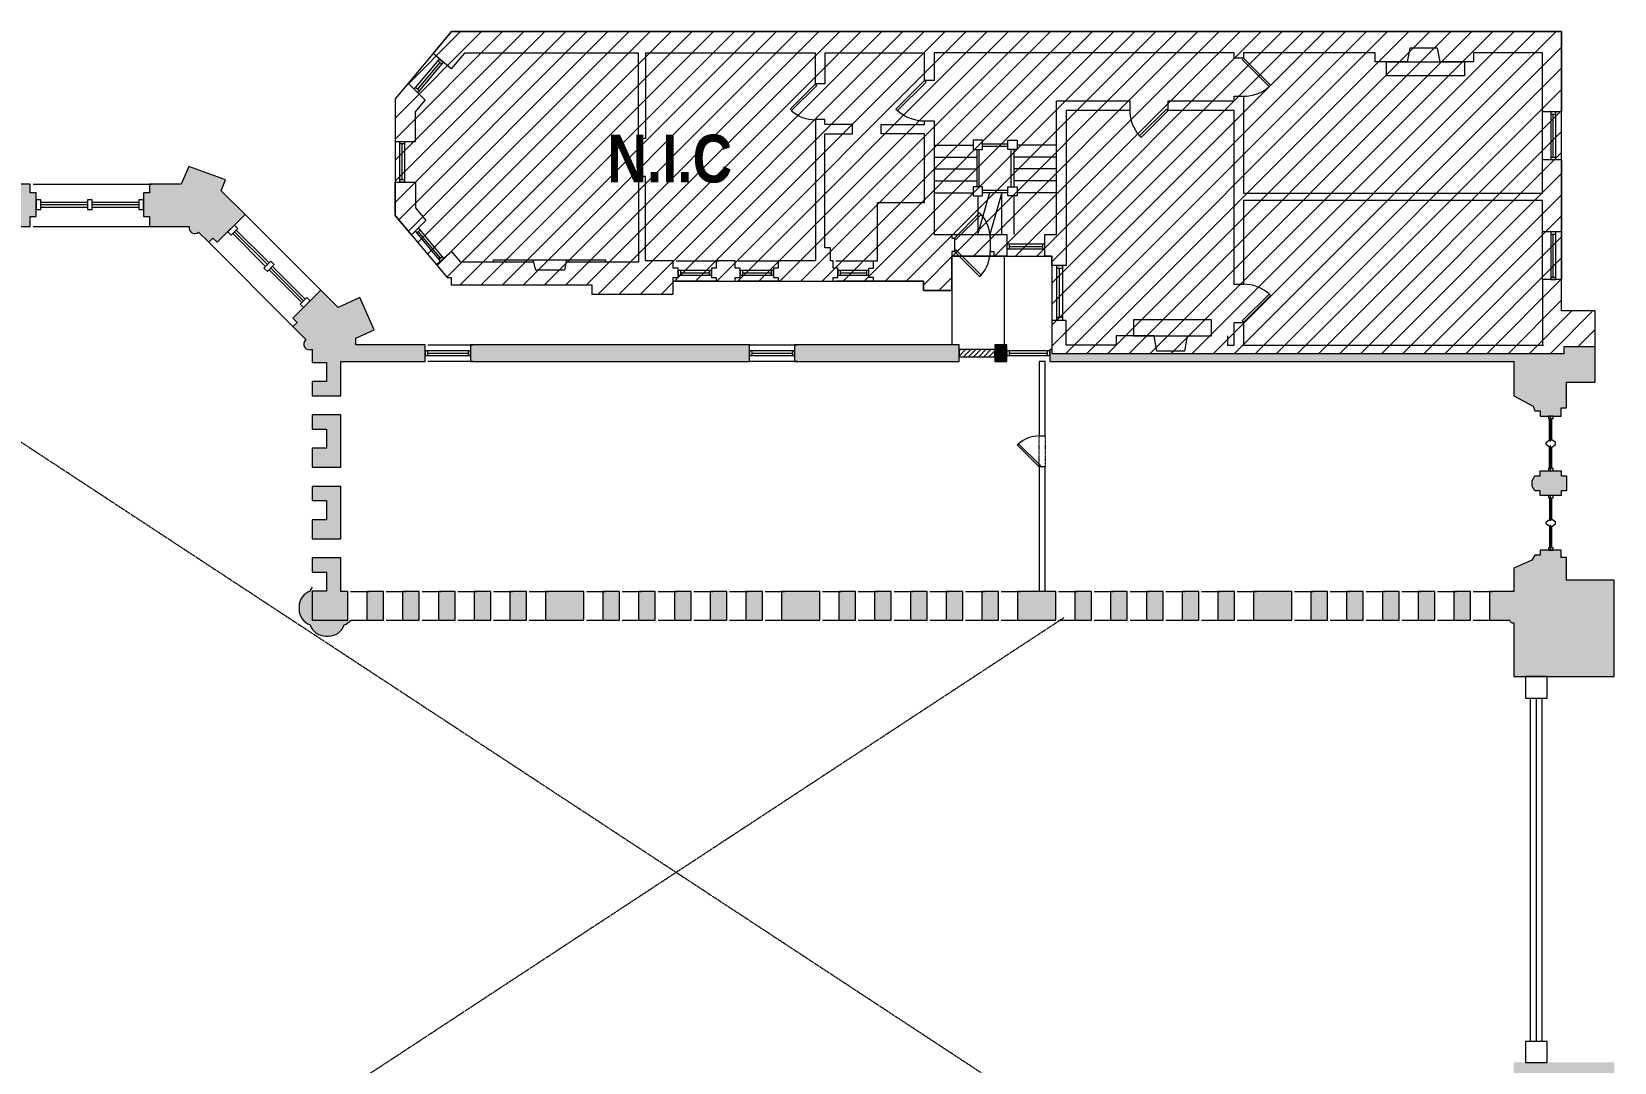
# Model space of a CAD drawing. Header units: inches. Extents: x 891 to 14187, y -1169 to 3232.
# Drawn here: x 1981 to 3309, y -230 to 635 of the extents above; entities that cross this region are included whole.
import ezdxf

# ---------------------------------------------------------------- set-up
doc = ezdxf.new("R2010")
doc.units = ezdxf.units.IN
doc.header["$MEASUREMENT"] = 0
doc.linetypes.add('IMPORT-IMPORT-CENTER2', pattern=[1.125, 0.75, -0.125, 0.125, -0.125])
doc.linetypes.add('IMPORT-IMPORT-HIDDEN2', pattern=[0.1875, 0.125, -0.0625])
for name, color, linetype, lineweight in [('A-DOOR-EXG', 7, 'Continuous', 9), ('A-DOOR-HEAD', 7, 'IMPORT-IMPORT-HIDDEN2', 9), ('A-Grid', 7, 'IMPORT-IMPORT-CENTER2', 9), ('A-Hatch', 7, 'Continuous', 9), ('A-RECTORY - NIC', 7, 'Continuous', 9), ('A-WALL-INT NEW', 7, 'Continuous', 9), ('EX-EXT-CORE', 7, 'Continuous', 9), ('EX-Int Wall', 7, 'Continuous', 9), ('EX-Windows', 7, 'Continuous', 9)]:
    doc.layers.add(name, color=color, linetype=linetype, lineweight=lineweight)
doc.styles.add('Arial Narrow_B_1', font='ARIALNB.TTF', dxfattribs={"height": 40.064026})

msp = doc.modelspace()

# ---------------------------------------------------------------- hatches: boundary and pattern name
at = {"layer": 'A-Hatch'}
h = msp.add_hatch(color=9, dxfattribs=at)
h.paths.add_polyline_path([(2129.2, 458), (2132.8, 461.5), (2136.3, 458), (2159.7, 481.3), (2139.8, 501.2), (2143.2, 510.5), (2112.6, 521.6), (2106.1, 506.9), (2079.5, 506.9), (2079.5, 499.4), (2074.5, 499.4), (2074.5, 479.7), (2079.5, 479.7), (2079.5, 471.2), (2112.9, 471.2), (2112.8, 470), (2112.9, 468.9), (2113.4, 467.8), (2114.2, 466.8), (2115.1, 466.1), (2116.2, 465.6), (2117.4, 465.4), (2118.6, 465.5), (2119.7, 465.8), (2120.7, 466.5)])
h.paths.add_polyline_path([(1927, 458.5), (1930.5, 462.1), (1934, 458.6), (1942.5, 467.1), (1943.3, 466.3), (1944.3, 465.7), (1945.5, 465.3), (1946.6, 465.3), (1947.8, 465.5), (1948.8, 466.1), (1949.7, 466.8), (1950.4, 467.8), (1950.8, 468.9), (1950.9, 470.1), (1950.7, 471.2), (1979.5, 471.2), (1979.5, 479.7), (1984.5, 479.7), (1984.5, 499.4), (1979.5, 499.4), (1979.5, 506.9), (1952.9, 506.9), (1946.4, 521.6), (1915.8, 510.5), (1921.1, 496.1), (1905.2, 480.3)])
h = msp.add_hatch(color=9, dxfattribs=at)
h.paths.add_polyline_path([(2240, 329.2), (2240, 357.9), (2310.8, 357.9), (2310.8, 371.9), (2252.6, 371.9), (2252.6, 377.6), (2268, 384.5), (2256.1, 411.8), (2237.7, 403.3), (2223.3, 417.7), (2199.9, 394.3), (2203.5, 390.8), (2199.9, 387.3), (2210.8, 376.4), (2209.9, 375.6), (2209.3, 374.6), (2209, 373.4), (2208.9, 372.2), (2209.1, 371), (2209.7, 370), (2210.4, 369), (2211.4, 368.3), (2212.5, 367.9), (2213.7, 367.7), (2214.9, 367.9), (2216, 368.3), (2216, 357.2), (2228, 357.2), (2228, 341.2), (2216, 341.2), (2216, 329.2)])
h.paths.add_polyline_path([(2348.8, 357.9), (2582.8, 357.9), (2582.8, 371.9), (2348.8, 371.9)])
h.paths.add_polyline_path([(2758.8, 357.9), (2758.8, 371.9), (2620.8, 371.9), (2620.8, 357.9), (2749.8, 357.9)])
msp.add_hatch(color=9, dxfattribs=at).paths.add_polyline_path([(2798.8, 357.9), (2798.8, 371.9), (2788.8, 371.9), (2788.8, 357.9)])
h = msp.add_hatch(color=9, dxfattribs=at)
h.paths.add_polyline_path([(3246.3, 245.5), (3264, 245.5), (3264, 249.5), (3268.5, 249.5), (3268.5, 262.1), (3264, 262.1), (3264, 266.1), (3246.3, 266.1), (3246.3, 262.1), (3241.8, 262.1), (3239.5, 258.1), (3239.5, 253.4), (3241.8, 249.5), (3246.3, 249.5)])
h.paths.add_polyline_path([(3246.3, 312.1), (3264, 312.1), (3264, 319.1), (3268.5, 319.1), (3268.5, 340.5), (3292.5, 340.5), (3292.5, 370.5), (3266.4, 370.5), (3266.4, 364.8), (2836.6, 364.8), (2836.6, 367.9), (2834.8, 367.9), (2834.8, 357.9), (3224.1, 357.9), (3224.1, 329.2), (3240.4, 320.4), (3241.8, 316.6), (3246.3, 316.6)])
h = msp.add_hatch(color=9, dxfattribs=at)
h.paths.add_polyline_path([(2229.6, 127.5), (2232, 127.8), (2234.4, 128.4), (2236.7, 129.5), (2238.7, 130.9), (2240.4, 132.7), (2241.8, 134.7), (2242.8, 137), (2245, 137.9), (2247, 139.3), (2248.7, 140.9), (2245.9, 140.9), (2245.9, 164.9), (2240, 164.9), (2240, 193.2), (2216, 193.2), (2216, 181.2), (2228, 181.2), (2228, 165.2), (2216, 165.2), (2216, 168.6), (2215.1, 167), (2214.4, 165.4), (2212.1, 164.4), (2210.1, 163), (2208.3, 161.2), (2206.9, 159.2), (2205.8, 157), (2205.2, 154.6), (2205, 152.1), (2205, 150.2), (2205.2, 147.7), (2205.8, 145.3), (2206.9, 143.1), (2208.3, 141.1), (2210.1, 139.4), (2212.1, 138), (2214.4, 137), (2215.4, 134.7), (2216.8, 132.7), (2218.5, 130.9), (2220.5, 129.5), (2222.8, 128.4), (2225.2, 127.8), (2227.6, 127.5)])
h.paths.add_polyline_path([(2321.9, 140.9), (2335.9, 140.9), (2335.9, 164.9), (2321.9, 164.9)])
h.paths.add_polyline_path([(2717.9, 140.9), (2731.9, 140.9), (2731.9, 164.9), (2717.9, 164.9)])
h.paths.add_polyline_path([(2791.9, 140.9), (2791.9, 164.9), (2777.9, 164.9), (2777.9, 140.9)])
h.paths.add_polyline_path([(2701.9, 140.9), (2701.9, 164.9), (2687.9, 164.9), (2687.9, 140.9)])
h.paths.add_polyline_path([(2305.9, 140.9), (2305.9, 164.9), (2291.9, 164.9), (2291.9, 140.9)])
h.paths.add_polyline_path([(2807.9, 140.9), (2839.9, 140.9), (2839.9, 164.9), (2807.9, 164.9)])
h.paths.add_polyline_path([(2747.9, 140.9), (2761.9, 140.9), (2761.9, 164.9), (2747.9, 164.9)])
h.paths.add_polyline_path([(2459.9, 140.9), (2473.9, 140.9), (2473.9, 164.9), (2459.9, 164.9)])
h.paths.add_polyline_path([(2671.9, 140.9), (2671.9, 164.9), (2657.9, 164.9), (2657.9, 140.9)])
h.paths.add_polyline_path([(2503.9, 140.9), (2503.9, 164.9), (2489.9, 164.9), (2489.9, 140.9)])
h.paths.add_polyline_path([(2425.8, 140.9), (2443.9, 140.9), (2443.9, 164.9), (2411.9, 164.9), (2411.9, 140.9)])
h.paths.add_polyline_path([(2641.9, 140.9), (2641.9, 164.9), (2609.9, 164.9), (2609.9, 140.9)])
h.paths.add_polyline_path([(2533.9, 140.9), (2533.9, 164.9), (2519.9, 164.9), (2519.9, 140.9)])
h.paths.add_polyline_path([(2563.9, 140.9), (2563.9, 164.9), (2549.9, 164.9), (2549.9, 140.9)])
h.paths.add_polyline_path([(2395.9, 140.9), (2395.9, 164.9), (2381.9, 164.9), (2381.9, 140.9)])
h.paths.add_polyline_path([(2593.9, 140.9), (2593.9, 164.9), (2579.9, 164.9), (2579.9, 140.9)])
h.paths.add_polyline_path([(2261.9, 140.9), (2275.9, 140.9), (2275.9, 164.9), (2261.9, 164.9)])
h.paths.add_polyline_path([(2365.9, 140.9), (2365.9, 164.9), (2351.9, 164.9), (2351.9, 140.9)])
h.paths.add_polyline_path([(2216, 209.2), (2240, 209.2), (2240, 253.2), (2216, 253.2), (2216, 241.2), (2228, 241.2), (2228, 225.2), (2216, 225.2)])
h.paths.add_polyline_path([(2216, 269.2), (2240, 269.2), (2240, 313.2), (2216, 313.2), (2216, 301.2), (2228, 301.2), (2228, 285.2), (2216, 285.2)])
h = msp.add_hatch(color=9, dxfattribs=at)
h.paths.add_polyline_path([(3308.5, 93.5), (3308.5, 174.5), (3268.5, 174.5), (3268.5, 193.5), (3264, 193.5), (3264, 199.5), (3246.3, 199.5), (3246.3, 195.5), (3241.8, 195.5), (3239.4, 191.2), (3224.1, 184.4), (3224.1, 164.9), (3203.9, 164.9), (3203.9, 140.9), (3220.7, 140.9), (3220.9, 140.2), (3221.4, 139.6), (3221.9, 139.1), (3222.6, 138.7), (3223.3, 138.6), (3224.1, 138.6), (3224.1, 93.5)])
h.paths.add_polyline_path([(2975.9, 140.9), (2989.9, 140.9), (2989.9, 164.9), (2975.9, 164.9)])
h.paths.add_polyline_path([(3187.9, 140.9), (3187.9, 164.9), (3173.9, 164.9), (3173.9, 140.9)])
h.paths.add_polyline_path([(3005.9, 140.9), (3037.9, 140.9), (3037.9, 164.9), (3005.9, 164.9)])
h.paths.add_polyline_path([(3157.9, 140.9), (3157.9, 164.9), (3143.9, 164.9), (3143.9, 140.9)])
h.paths.add_polyline_path([(2869.9, 140.9), (2869.9, 164.9), (2855.9, 164.9), (2855.9, 140.9)])
h.paths.add_polyline_path([(2959.9, 140.9), (2959.9, 164.9), (2945.9, 164.9), (2945.9, 140.9)])
h.paths.add_polyline_path([(3127.9, 140.9), (3127.9, 164.9), (3113.9, 164.9), (3113.9, 140.9)])
h.paths.add_polyline_path([(2915.9, 140.9), (2929.9, 140.9), (2929.9, 164.9), (2915.9, 164.9)])
h.paths.add_polyline_path([(2885.9, 140.9), (2899.9, 140.9), (2899.9, 164.9), (2885.9, 164.9)])
h.paths.add_polyline_path([(3083.9, 140.9), (3097.9, 140.9), (3097.9, 164.9), (3083.9, 164.9)])
h.paths.add_polyline_path([(3067.9, 140.9), (3067.9, 164.9), (3053.9, 164.9), (3053.9, 140.9)])
h = msp.add_hatch(color=9, dxfattribs=at)
h.paths.add_polyline_path([(2216, -484.9), (2240, -484.9), (2240, -471.9), (2216, -471.9)])
h.paths.add_polyline_path([(2216, -455.9), (2240, -455.9), (2240, -441.9), (2216, -441.9)])
h.paths.add_polyline_path([(2216, -425.9), (2240, -425.9), (2240, -411.9), (2216, -411.9)])
h.paths.add_polyline_path([(2216, -395.9), (2240, -395.9), (2240, -381.9), (2216, -381.9)])
h.paths.add_polyline_path([(2216, -365.9), (2240, -365.9), (2240, -351.9), (2216, -351.9)])
h.paths.add_polyline_path([(3246.3, -339.6), (3266, -339.6), (3266, -332.6), (3270.5, -332.6), (3270.5, -311.2), (3308.5, -311.2), (3308.5, -230.2), (3224.1, -230.2), (3224.1, -281.6), (3203.9, -281.6), (3203.9, -305.6), (3224.1, -305.6), (3224.1, -322.5), (3240.4, -331.3), (3241.8, -335), (3246.3, -335)])
h.paths.add_polyline_path([(2240, -335.9), (2240, -321.9), (2216, -321.9), (2216, -335.9)])
h.paths.add_polyline_path([(2216, -310.3), (2216, -305.9), (2240, -305.9), (2240, -305.6), (2245.9, -305.6), (2245.9, -281.6), (2247.8, -281.6), (2246.2, -280.4), (2244.6, -279.4), (2242.8, -278.6), (2241.8, -276.4), (2240.4, -274.3), (2238.7, -272.6), (2236.7, -271.1), (2234.4, -270.1), (2232, -269.4), (2229.6, -269.2), (2227.6, -269.2), (2225.2, -269.4), (2222.8, -270.1), (2220.5, -271.1), (2218.5, -272.6), (2216.8, -274.3), (2215.4, -276.4), (2214.4, -278.6), (2212.1, -279.6), (2210.1, -281), (2208.3, -282.8), (2206.9, -284.8), (2205.8, -287), (2205.2, -289.4), (2205, -291.9), (2205, -293.8), (2205.2, -296.3), (2205.8, -298.7), (2206.9, -300.9), (2208.3, -302.9), (2210.1, -304.6), (2212.1, -306), (2214.4, -307), (2215.1, -308.7)])
h.paths.add_polyline_path([(2975.9, -305.6), (2989.9, -305.6), (2989.9, -281.6), (2975.9, -281.6)])
h.paths.add_polyline_path([(2959.9, -305.6), (2959.9, -281.6), (2945.9, -281.6), (2945.9, -305.6)])
h.paths.add_polyline_path([(2761.9, -305.6), (2761.9, -281.6), (2747.9, -281.6), (2747.9, -305.6), (2749.8, -305.6)])
h.paths.add_polyline_path([(2929.9, -305.6), (2929.9, -281.6), (2915.9, -281.6), (2915.9, -305.6)])
h.paths.add_polyline_path([(3037.9, -305.6), (3037.9, -281.6), (3005.9, -281.6), (3005.9, -305.6)])
h.paths.add_polyline_path([(3113.9, -305.6), (3127.9, -305.6), (3127.9, -281.6), (3113.9, -281.6)])
h.paths.add_polyline_path([(2899.9, -305.6), (2899.9, -281.6), (2885.9, -281.6), (2885.9, -305.6)])
h.paths.add_polyline_path([(3143.9, -305.6), (3157.9, -305.6), (3157.9, -281.6), (3143.9, -281.6)])
h.paths.add_polyline_path([(3067.9, -305.6), (3067.9, -281.6), (3053.9, -281.6), (3053.9, -305.6)])
h.paths.add_polyline_path([(3173.9, -305.6), (3187.9, -305.6), (3187.9, -281.6), (3173.9, -281.6)])
h.paths.add_polyline_path([(2869.9, -305.6), (2869.9, -281.6), (2855.9, -281.6), (2855.9, -305.6)])
h.paths.add_polyline_path([(3083.9, -305.6), (3097.9, -305.6), (3097.9, -281.6), (3083.9, -281.6)])
h.paths.add_polyline_path([(2839.9, -305.6), (2839.9, -281.6), (2807.9, -281.6), (2807.9, -305.6)])
h.paths.add_polyline_path([(2791.9, -305.6), (2791.9, -281.6), (2777.9, -281.6), (2777.9, -305.6)])
h.paths.add_polyline_path([(2261.9, -305.6), (2275.9, -305.6), (2275.9, -281.6), (2261.9, -281.6)])
h.paths.add_polyline_path([(2731.9, -305.6), (2731.9, -281.6), (2717.9, -281.6), (2717.9, -305.6)])
h.paths.add_polyline_path([(2411.9, -305.6), (2443.9, -305.6), (2443.9, -281.6), (2411.9, -281.6)])
h.paths.add_polyline_path([(2701.9, -305.6), (2701.9, -281.6), (2687.9, -281.6), (2687.9, -305.6)])
h.paths.add_polyline_path([(2381.9, -305.6), (2395.9, -305.6), (2395.9, -281.6), (2381.9, -281.6)])
h.paths.add_polyline_path([(2671.9, -305.6), (2671.9, -281.6), (2657.9, -281.6), (2657.9, -305.6)])
h.paths.add_polyline_path([(2351.9, -305.6), (2365.9, -305.6), (2365.9, -281.6), (2351.9, -281.6)])
h.paths.add_polyline_path([(2593.9, -305.6), (2593.9, -281.6), (2579.9, -281.6), (2579.9, -305.6)])
h.paths.add_polyline_path([(2321.9, -305.6), (2335.9, -305.6), (2335.9, -281.6), (2321.9, -281.6)])
h.paths.add_polyline_path([(2563.9, -305.6), (2563.9, -281.6), (2549.9, -281.6), (2549.9, -305.6)])
h.paths.add_polyline_path([(2291.9, -305.6), (2305.9, -305.6), (2305.9, -281.6), (2291.9, -281.6)])
h.paths.add_polyline_path([(2609.9, -305.6), (2641.9, -305.6), (2641.9, -281.6), (2609.9, -281.6)])
h.paths.add_polyline_path([(2533.9, -305.6), (2533.9, -281.6), (2519.9, -281.6), (2519.9, -305.6)])
h.paths.add_polyline_path([(2459.9, -305.6), (2473.9, -305.6), (2473.9, -281.6), (2459.9, -281.6)])
h.paths.add_polyline_path([(2503.9, -305.6), (2503.9, -281.6), (2489.9, -281.6), (2489.9, -305.6)])

# ---------------------------------------------------------------- linework, layer by layer
at = {"layer": 'A-DOOR-EXG', "color": 8, "flags": 128}
msp.add_lwpolyline([(2826, 269.5), (2807.6, 287.9), (2808.6, 288.9), (2827, 270.6)], close=True, dxfattribs=at)
at = {"layer": 'A-DOOR-EXG', "color": 8}
msp.add_arc((2826.1, 269.2), 26.3, 90.1238, 131.4653, dxfattribs=at)
at = {"layer": 'A-DOOR-HEAD', "color": 8}
for p, q in [((2826, 295.5), (2831, 295.5)), ((2826, 269.5), (2826, 295.5)), ((2831, 295.5), (2831, 269.5)), ((2831, 269.5), (2826, 269.5))]:
    msp.add_line(p, q, dxfattribs=at)
at = {"layer": 'A-Grid', "color": 8}
for p, q in [((2846.7, -284.5), (1847, 372.2)), ((2846.7, 142.9), (1847, -513.8))]:
    msp.add_line(p, q, dxfattribs=at)
at = {"layer": 'A-Hatch', "color": 9}
for p, q in [((2758.8, 366.7), (2760, 367.9)), ((2758.8, 362.5), (2764.2, 367.9)), ((2762.5, 361.9), (2768.5, 367.9)), ((2766.7, 361.9), (2772.7, 367.9)), ((2771, 361.9), (2777, 367.9)), ((2775.2, 361.9), (2781.2, 367.9)), ((2779.5, 361.9), (2785.5, 367.9)), ((2783.7, 361.9), (2788.8, 367)), ((2787.9, 361.9), (2788.8, 362.8))]:
    msp.add_line(p, q, dxfattribs=at)
at = {"layer": 'A-RECTORY - NIC', "color": 8}
for p, q in [((2332.9, 634.8), (2285.6, 578.4)), ((2285.6, 562.2), (2358.2, 634.8)), ((2285.6, 544.5), (2375.8, 634.8)), ((2285.6, 526.8), (2393.5, 634.8)), ((2285.6, 509.2), (2411.2, 634.8)), ((2285.6, 491.5), (2428.9, 634.8)), ((2288.7, 476.9), (2446.5, 634.8)), ((2293.2, 587.4), (2340.5, 634.8)), ((2296.7, 467.3), (2464.2, 634.8)), ((2304.8, 457.7), (2481.9, 634.8)), ((2312.9, 448), (2499.6, 634.8)), ((2317.4, 616.3), (2332.9, 634.8)), ((2320.9, 438.4), (2517.3, 634.8)), ((2329, 428.8), (2534.9, 634.8)), ((2332.9, 634.8), (3196.3, 634.8)), ((3264.3, 634.8), (2332.9, 634.8)), ((2340.3, 422.4), (2552.6, 634.8)), ((2357.9, 422.4), (2570.3, 634.8)), ((2375.6, 422.4), (2588, 634.8)), ((2393.3, 422.4), (2605.6, 634.8)), ((2411, 422.4), (2623.3, 634.8)), ((2428.7, 422.4), (2641, 634.8)), ((2446.3, 422.4), (2658.7, 634.8)), ((2456, 414.4), (2676.4, 634.8)), ((2473.7, 414.4), (2694, 634.8)), ((2491.4, 414.4), (2711.7, 634.8)), ((2520, 425.4), (2729.4, 634.8)), ((2537.7, 425.4), (2747.1, 634.8)), ((2555.4, 425.4), (2764.7, 634.8)), ((2573.1, 425.4), (2782.4, 634.8)), ((2590.8, 425.4), (2800.1, 634.8)), ((2608.4, 425.4), (2817.8, 634.8)), ((2626.1, 425.4), (2835.5, 634.8)), ((2643.8, 425.4), (2853.1, 634.8)), ((2661.5, 425.4), (2870.8, 634.8)), ((2679.1, 425.4), (2888.5, 634.8)), ((2696.8, 425.4), (2906.2, 634.8)), ((2714.5, 425.4), (2923.8, 634.8)), ((2753.2, 446.4), (2941.5, 634.8)), ((2770.9, 446.4), (2959.2, 634.8)), ((2788.5, 446.4), (2976.9, 634.8)), ((2806.2, 446.4), (2994.6, 634.8)), ((2823.9, 446.4), (3012.2, 634.8)), ((2836.6, 441.5), (3029.9, 634.8)), ((2836.6, 423.8), (3047.6, 634.8)), ((2836.6, 406.1), (3065.3, 634.8)), ((2836.6, 388.4), (3082.9, 634.8)), ((2836.6, 370.7), (3100.6, 634.8)), ((2848.4, 364.8), (3118.3, 634.8)), ((2866, 364.8), (3136, 634.8)), ((2883.7, 364.8), (3153.7, 634.8)), ((2901.4, 364.8), (3171.3, 634.8)), ((2919.1, 364.8), (3189, 634.8)), ((2936.8, 364.8), (3206.7, 634.8)), ((2954.4, 364.8), (3224.4, 634.8)), ((2972.1, 364.8), (3242, 634.8)), ((2989.8, 364.8), (3259.7, 634.8)), ((3196.3, 634.8), (3264.3, 634.8)), ((3264.3, 400.5), (3264.3, 634.8)), ((3264.3, 634.8), (3264.3, 567.4)), ((2301.7, 586.4), (2322.9, 611.7)), ((2332.7, 603.5), (2317.4, 616.3)), ((2322.9, 611.7), (2326, 609.1)), ((2343.9, 616.8), (2332.7, 603.5)), ((2489.8, 616.8), (2343.9, 616.8)), ((2489.8, 545.2), (2489.8, 616.8)), ((2638.2, 616.8), (2495.8, 616.8)), ((2495.8, 616.8), (2495.8, 545.2)), ((2638.2, 590.9), (2638.2, 616.8)), ((2729.8, 616.8), (2646.2, 616.8)), ((2646.2, 616.8), (2646.2, 590.9)), ((2729.8, 593.9), (2729.8, 616.8)), ((2989.5, 616.9), (2737.8, 616.9)), ((2737.8, 616.9), (2737.8, 593.9)), ((2989.5, 612.5), (2989.5, 616.9)), ((2997.5, 612.5), (2989.5, 612.5)), ((3107.8, 616.9), (2997.5, 616.9)), ((2997.5, 616.9), (2997.5, 612.5)), ((3007.5, 364.8), (3264.3, 621.7)), ((3107.8, 609.3), (3107.8, 616.9)), ((3137, 620.9), (3134.7, 609.3)), ((3160.2, 620.9), (3137, 620.9)), ((3162.4, 609.3), (3160.2, 620.9)), ((3248.3, 616.9), (3190.3, 616.9)), ((3190.3, 616.9), (3190.3, 609.3)), ((3248.3, 567.4), (3248.3, 616.9)), ((2323.2, 608.9), (2304.4, 586.5)), ((2326, 609.1), (2304.6, 583.6)), ((2324.7, 607.6), (2321.7, 610.2)), ((3025.1, 364.8), (3264.3, 604)), ((3134.7, 609.3), (3107.8, 609.3)), ((3117.4, 609.3), (3182.8, 609.3)), ((3117.4, 597.6), (3117.4, 609.3)), ((3182.8, 597.6), (3117.4, 597.6)), ((3190.3, 609.3), (3162.4, 609.3)), ((3182.8, 609.3), (3182.8, 597.6)), ((2295.6, 590.3), (2285.6, 578.4)), ((2310.8, 577.3), (2296.6, 591.5)), ((2304.6, 583.6), (2301.7, 586.4)), ((2305.9, 585.1), (2303, 587.9)), ((2646.2, 590.9), (2638.2, 590.9)), ((2737.8, 593.9), (2729.8, 593.9)), ((3042.8, 364.8), (3264.3, 586.3)), ((2285.6, 578.4), (2285.6, 480.5)), ((2285.6, 578.4), (2285.6, 542.5)), ((2302.6, 567.6), (2310.8, 577.3)), ((2840.5, 464.4), (2840.5, 576.6)), ((2840.5, 576.6), (2902.1, 576.6)), ((2902.1, 576.6), (2902.1, 568.6)), ((2934.1, 568.6), (2934.1, 576.6)), ((2934.1, 576.6), (2989.5, 576.6)), ((2989.5, 576.6), (2989.5, 580.5)), ((2989.5, 580.5), (2997.5, 580.5)), ((2997.5, 580.5), (2997.5, 499.1)), ((2302.6, 542.5), (2302.6, 567.6)), ((2646.2, 560.9), (2638.2, 560.9)), ((2638.2, 560.9), (2638.2, 442.4)), ((2646.2, 556.9), (2646.2, 560.9)), ((2729.8, 556.9), (2729.8, 559.9)), ((2729.8, 559.9), (2737.8, 559.9)), ((2737.8, 559.9), (2737.8, 464.4)), ((2902.1, 568.6), (2848.5, 568.6)), ((2848.5, 568.6), (2848.5, 438.4)), ((2989.5, 568.6), (2934.1, 568.6)), ((2989.5, 422.7), (2989.5, 568.6)), ((3060.5, 364.8), (3264.3, 568.6)), ((3248.3, 527.4), (3248.3, 567.4)), ((3264.3, 567.4), (3248.3, 567.4)), ((3259.3, 567.4), (3255.3, 567.4)), ((3255.3, 567.4), (3255.3, 527.4)), ((3255.3, 565.4), (3259.3, 565.4)), ((3257.3, 529.4), (3257.3, 565.4)), ((3259.3, 527.4), (3259.3, 567.4)), ((3264.3, 527.4), (3264.3, 567.4)), ((2495.8, 545.2), (2489.8, 545.2)), ((2669.4, 556.9), (2646.2, 556.9)), ((2646.2, 453.4), (2646.2, 548.9)), ((2646.2, 548.9), (2669.4, 548.9)), ((2669.4, 548.9), (2669.4, 556.9)), ((2693.4, 548.9), (2693.4, 556.9)), ((2693.4, 556.9), (2729.8, 556.9)), ((2729.8, 548.9), (2693.4, 548.9)), ((2729.8, 491.4), (2729.8, 548.9)), ((3078.2, 364.8), (3264.3, 551)), ((2285.6, 542.5), (2302.6, 542.5)), ((2289.6, 542.5), (2293.6, 542.5)), ((2289.6, 508.5), (2289.6, 542.5)), ((2293.6, 540.5), (2289.6, 540.5)), ((2291.6, 510.5), (2291.6, 540.5)), ((2293.6, 542.5), (2293.6, 508.5)), ((2737.8, 539.5), (2770.7, 539.5)), ((2778.5, 543.6), (2770.7, 543.6)), ((2770.7, 543.6), (2770.7, 535.9)), ((2770.7, 535.9), (2778.5, 535.9)), ((2773.6, 535.9), (2773.6, 504.6)), ((2775.6, 504.6), (2775.6, 535.9)), ((2778.5, 535.9), (2778.5, 543.6)), ((2778.5, 540.7), (2799.7, 540.7)), ((2778.5, 538.7), (2799.7, 538.7)), ((2799.7, 543.6), (2807.5, 543.6)), ((2799.7, 535.9), (2799.7, 543.6)), ((2807.5, 535.9), (2799.7, 535.9)), ((2802.6, 504.6), (2802.6, 535.9)), ((2804.6, 535.9), (2804.6, 504.6)), ((2807.5, 543.6), (2807.5, 535.9)), ((2840.5, 539.5), (2807.5, 539.5)), ((3095.9, 364.8), (3264.3, 533.3)), ((2737.8, 529.5), (2773.6, 529.5)), ((2737.8, 519.5), (2773.6, 519.5)), ((2840.5, 529.5), (2804.6, 529.5)), ((2840.5, 519.5), (2804.6, 519.5)), ((3248.3, 499.1), (3248.3, 527.4)), ((3248.3, 527.4), (3264.3, 527.4)), ((3255.3, 529.4), (3259.3, 529.4)), ((3255.3, 527.4), (3259.3, 527.4)), ((3264.3, 527.4), (3264.3, 466.7)), ((2285.6, 480.5), (2285.6, 508.5)), ((2285.6, 508.5), (2302.6, 508.5)), ((2293.6, 510.5), (2289.6, 510.5)), ((2293.6, 508.5), (2289.6, 508.5)), ((2302.6, 508.5), (2302.6, 486.8)), ((2495.8, 513.2), (2489.8, 513.2)), ((2489.8, 513.2), (2489.8, 441.4)), ((2495.8, 442.4), (2495.8, 513.2)), ((2737.8, 509.5), (2773.6, 509.5)), ((2778.5, 504.6), (2770.7, 504.6)), ((2770.7, 504.6), (2770.7, 496.9)), ((2778.5, 496.9), (2778.5, 504.6)), ((2799.7, 504.6), (2807.5, 504.6)), ((2799.7, 496.9), (2799.7, 504.6)), ((2840.5, 509.5), (2804.6, 509.5)), ((2807.5, 504.6), (2807.5, 496.9)), ((3113.5, 364.8), (3264.3, 515.6)), ((2690.3, 442.4), (2690.3, 491.4)), ((2690.3, 491.4), (2729.8, 491.4)), ((2737.8, 499.5), (2770.7, 499.5)), ((2770.7, 496.9), (2778.5, 496.9)), ((2774.6, 464.4), (2784.6, 499.8)), ((2774.6, 496.9), (2774.6, 464.4)), ((2778.5, 501.8), (2799.7, 501.8)), ((2778.5, 499.8), (2799.7, 499.8)), ((2794.6, 499.8), (2784.6, 464.4)), ((2794.6, 464.4), (2794.6, 499.8)), ((2807.5, 496.9), (2799.7, 496.9)), ((2804.6, 496.9), (2804.6, 464.4)), ((2840.5, 499.5), (2807.5, 499.5)), ((2997.5, 499.1), (3248.3, 499.1)), ((3248.3, 493.1), (2997.5, 493.1)), ((2997.5, 493.1), (2997.5, 422.7)), ((3131.2, 364.8), (3264.3, 497.9)), ((3248.3, 466.7), (3248.3, 493.1)), ((2285.6, 480.5), (2329.4, 428.4)), ((2299.3, 464.2), (2285.6, 480.5)), ((2302.6, 486.8), (2311.4, 476.3)), ((3148.9, 364.8), (3264.3, 480.3)), ((2311.4, 476.3), (2299.3, 464.2)), ((2305.2, 470.1), (2302.3, 467.2)), ((2302.3, 467.2), (2323.6, 441.9)), ((2306.5, 468.5), (2303.6, 465.7)), ((2323.8, 444.8), (2305, 467.1)), ((2326.6, 444.5), (2305.2, 470.1)), ((3248.3, 426.7), (3248.3, 467.7)), ((3264.3, 466.7), (3248.3, 466.7)), ((3259.3, 466.7), (3255.3, 466.7)), ((3255.3, 466.7), (3255.3, 426.7)), ((3259.3, 426.7), (3259.3, 466.7)), ((3264.3, 466.7), (3264.3, 426.7)), ((2650.9, 453.4), (2646.2, 453.4)), ((2650.9, 442.4), (2650.9, 453.4)), ((2737.8, 464.4), (2752.8, 464.4)), ((2752.8, 464.4), (2752.8, 461.4)), ((2752.8, 464.4), (2784.8, 464.4)), ((2752.8, 461.4), (2754.8, 461.4)), ((2754.8, 461.4), (2754.8, 450.4)), ((2784.8, 464.4), (2798.8, 464.4)), ((2784.8, 464.4), (2784.8, 450.4)), ((2798.8, 464.4), (2798.8, 446.4)), ((2830.8, 456.4), (2798.8, 456.4)), ((2798.8, 456.4), (2798.8, 452.4)), ((2798.8, 452.4), (2830.8, 452.4)), ((2800.8, 456.4), (2800.8, 452.4)), ((2800.8, 454.4), (2828.8, 454.4)), ((2828.8, 456.4), (2828.8, 452.4)), ((2830.8, 446.4), (2830.8, 464.4)), ((2830.8, 464.4), (2840.5, 464.4)), ((2830.8, 452.4), (2830.8, 456.4)), ((3166.6, 364.8), (3264.3, 462.6)), ((3255.3, 464.7), (3259.3, 464.7)), ((3257.3, 428.7), (3257.3, 464.7)), ((2333.3, 450.2), (2320.3, 439.2)), ((2320.3, 439.2), (2329.4, 428.4)), ((2325.3, 446.1), (2322.3, 443.5)), ((2323.6, 441.9), (2326.6, 444.5)), ((2340.7, 441.4), (2333.3, 450.2)), ((2401.9, 441.4), (2340.7, 441.4)), ((2368.2, 441.4), (2368.2, 443.4)), ((2368.2, 443.4), (2462.2, 443.4)), ((2403.7, 434.5), (2401.3, 443.4)), ((2429.3, 443.4), (2427.7, 434.5)), ((2489.8, 441.4), (2428.9, 441.4)), ((2462.2, 443.4), (2462.2, 441.4)), ((2519, 442.4), (2495.8, 442.4)), ((2519, 436.4), (2519, 442.4)), ((2521.3, 442.4), (2557.3, 442.4)), ((2571, 442.4), (2555, 442.4)), ((2555, 442.4), (2555, 436.4)), ((2571, 436.4), (2571, 442.4)), ((2573.3, 442.4), (2609.3, 442.4)), ((2638.2, 442.4), (2607, 442.4)), ((2607, 442.4), (2607, 436.4)), ((2653, 442.4), (2650.9, 442.4)), ((2653, 436.4), (2653, 442.4)), ((2655.3, 442.4), (2689.3, 442.4)), ((2687, 436.4), (2687, 442.4)), ((2687, 442.4), (2690.3, 442.4)), ((2728.8, 422.1), (2752.8, 446.1)), ((2754.8, 450.4), (2752.8, 450.4)), ((2752.8, 450.4), (2752.8, 417.4)), ((2787.8, 446.4), (2752.8, 446.4)), ((2752.8, 417.4), (2752.8, 446.4)), ((2752.8, 446.4), (2836.6, 446.4)), ((2784.8, 450.4), (2787.8, 450.4)), ((2787.8, 450.4), (2787.8, 446.4)), ((2798.8, 446.4), (2787.8, 446.4)), ((2836.6, 446.4), (2830.8, 446.4)), ((2836.6, 446.4), (2836.6, 364.8)), ((2836.6, 438.4), (2836.6, 446.4)), ((2848.5, 438.4), (2836.6, 438.4)), ((2840.7, 438.4), (2845.5, 438.4)), ((2840.7, 392.4), (2840.7, 438.4)), ((2845.5, 438.4), (2845.5, 392.4)), ((3184.2, 364.8), (3264.3, 444.9)), ((2329.4, 428.4), (2332.6, 428.4)), ((2329.4, 428.4), (2332.6, 428.4)), ((2332.6, 428.4), (2332.6, 422.4)), ((2332.6, 428.4), (2332.6, 422.4)), ((2427.7, 434.5), (2403.7, 434.5)), ((2523, 436.4), (2519, 436.4)), ((2519, 414.4), (2519, 428.4)), ((2519, 428.4), (2523, 428.4)), ((2519, 414.4), (2519, 425.4)), ((2519, 425.4), (2728.8, 425.4)), ((2557.3, 425.4), (2521.3, 425.4)), ((2523, 428.4), (2523, 436.4)), ((2551, 434.4), (2523, 434.4)), ((2523, 434.4), (2523, 430.4)), ((2523, 430.4), (2551, 430.4)), ((2525, 434.4), (2525, 430.4)), ((2525, 432.4), (2549, 432.4)), ((2549, 434.4), (2549, 430.4)), ((2555, 436.4), (2551, 436.4)), ((2551, 436.4), (2551, 428.4)), ((2551, 430.4), (2551, 434.4)), ((2551, 428.4), (2555, 428.4)), ((2555, 428.4), (2555, 425.4)), ((2555, 425.4), (2571, 425.4)), ((2575, 436.4), (2571, 436.4)), ((2571, 425.4), (2571, 428.4)), ((2571, 428.4), (2575, 428.4)), ((2609.3, 425.4), (2573.3, 425.4)), ((2575, 428.4), (2575, 436.4)), ((2603, 434.4), (2575, 434.4)), ((2575, 434.4), (2575, 430.4)), ((2575, 430.4), (2603, 430.4)), ((2577, 434.4), (2577, 430.4)), ((2577, 432.4), (2601, 432.4)), ((2601, 434.4), (2601, 430.4)), ((2607, 436.4), (2603, 436.4)), ((2603, 436.4), (2603, 428.4)), ((2603, 430.4), (2603, 434.4)), ((2603, 428.4), (2607, 428.4)), ((2607, 428.4), (2607, 425.4)), ((2607, 425.4), (2653, 425.4)), ((2657, 436.4), (2653, 436.4)), ((2653, 425.4), (2653, 428.4)), ((2653, 428.4), (2657, 428.4)), ((2689.3, 425.4), (2655.3, 425.4)), ((2657, 428.4), (2657, 436.4)), ((2683, 434.4), (2657, 434.4)), ((2657, 434.4), (2657, 430.4)), ((2657, 430.4), (2683, 430.4)), ((2659, 434.4), (2659, 430.4)), ((2659, 432.4), (2681, 432.4)), ((2681, 434.4), (2681, 430.4)), ((2683, 428.4), (2683, 436.4)), ((2683, 436.4), (2687, 436.4)), ((2683, 430.4), (2683, 434.4)), ((2687, 428.4), (2683, 428.4)), ((2687, 425.4), (2687, 428.4)), ((2728.8, 425.4), (2687, 425.4)), ((2728.8, 417.4), (2728.8, 425.4)), ((2728.8, 425.4), (2728.8, 417.4)), ((2741.9, 417.4), (2752.8, 428.4)), ((2845.5, 436.1), (2840.7, 436.1)), ((2843.1, 394.8), (2843.1, 436.1)), ((3201.9, 364.8), (3264.3, 427.2)), ((3255.3, 426.7), (3259.3, 426.7)), ((2332.6, 422.4), (2450.6, 422.4)), ((2332.6, 422.4), (2450.6, 422.4)), ((2450.6, 422.4), (2450.6, 414.4)), ((2450.6, 422.4), (2450.6, 414.4)), ((2450.6, 414.4), (2519, 414.4)), ((2450.6, 414.4), (2519, 414.4)), ((2509, 414.4), (2519, 424.4)), ((2752.8, 417.4), (2728.8, 417.4)), ((2728.8, 417.4), (2752.8, 417.4)), ((2997.5, 422.7), (2989.5, 422.7)), ((3219.6, 364.8), (3264.3, 409.5)), ((3237.3, 364.8), (3272.9, 400.5)), ((3255, 364.8), (3290.6, 400.5)), ((3292.5, 400.5), (3264.3, 400.5)), ((3292.5, 370.5), (3292.5, 400.5)), ((2848.5, 392.4), (2836.6, 392.4)), ((2836.6, 392.4), (2836.6, 367.9)), ((2845.5, 394.8), (2840.7, 394.8)), ((2845.5, 392.4), (2840.7, 392.4)), ((2848.5, 371.7), (2848.5, 392.4)), ((2970.6, 393), (2905.1, 393)), ((2905.1, 393), (2905.1, 379.4)), ((2970.6, 379.4), (2970.6, 393)), ((2989.5, 371.7), (2989.5, 390.7)), ((2989.5, 390.7), (2997.5, 390.7)), ((2997.5, 390.7), (2997.5, 371.7)), ((2922.5, 379.4), (2890.6, 379.4)), ((2890.6, 379.4), (2890.6, 371.7)), ((2905.1, 379.4), (2970.6, 379.4)), ((2924.8, 366.7), (2922.5, 379.4)), ((2950.2, 379.4), (2948, 366.7)), ((2984.1, 379.4), (2984.1, 371.7)), ((3278.3, 370.5), (3292.5, 384.7)), ((2836.6, 364.8), (3266.4, 364.8)), ((2890.6, 371.7), (2848.5, 371.7)), ((2948, 366.7), (2924.8, 366.7)), ((2984.1, 371.7), (2989.5, 371.7)), ((2997.5, 371.7), (3249.1, 371.7)), ((3266.4, 364.8), (3266.4, 370.5)), ((3266.4, 370.5), (3292.5, 370.5))]:
    msp.add_line(p, q, dxfattribs=at)
at = {"layer": 'A-RECTORY - NIC', "color": 8, "flags": 128}
for points in [[(2997.5, 612.5), (3020.1, 589.9), (3018.8, 588.6), (2996.2, 611.3)], [(2934.1, 568.6), (2911.4, 546), (2910.2, 547.2), (2932.8, 569.8)], [(2754.8, 461.4), (2776, 482.6), (2777.2, 481.4), (2756, 460.2)]]:
    msp.add_lwpolyline(points, close=True, dxfattribs=at)
at = {"layer": 'A-RECTORY - NIC', "color": 8}
for points in [[(2638.2, 590.9), (2617, 569.6), (2618.2, 568.5), (2639.4, 589.7)], [(2729.8, 593.9), (2705.7, 569.8), (2707, 568.5), (2731.1, 592.5)], [(2754.8, 450.4), (2776, 429.2), (2777.2, 430.4), (2756, 451.6)], [(2997.5, 390.7), (3020.1, 413.4), (3018.8, 414.6), (2996.2, 392)]]:
    msp.add_lwpolyline(points, close=True, dxfattribs=at)
for centre, radius, start, end in [((2997.4, 612.9), 32.4, 270.1238, 311.4653), ((2638.3, 591.2), 30.4, 228.5347, 269.8762), ((2729.8, 594.3), 34.4, 228.5347, 269.8762), ((2934.4, 568.7), 32.4, 180.1238, 221.4653), ((2754.5, 461.3), 30.4, 0.1238, 41.4653), ((2754.5, 450.5), 30.4, 318.5347, 359.8762), ((2997.4, 390.4), 32.4, 48.5347, 89.8762)]:
    msp.add_arc(centre, radius, start, end, dxfattribs=at)
at = {"layer": 'A-WALL-INT NEW', "color": 135, "lineweight": 20}
for p, q in [((2788.8, 367.9), (2758.8, 367.9)), ((2758.8, 367.9), (2758.8, 361.9)), ((2758.8, 361.9), (2788.8, 361.9)), ((2788.8, 361.9), (2788.8, 367.9))]:
    msp.add_line(p, q, dxfattribs=at)
at = {"layer": 'EX-EXT-CORE', "color": 8}
for p, q in [((1981.8, 506.9), (2081.8, 506.9)), ((2159.7, 481.3), (2223.3, 417.7)), ((1981.8, 471.2), (2081.8, 471.2)), ((2199.9, 387.3), (2129.2, 458)), ((2313.1, 371.9), (2351.1, 371.9)), ((2582.8, 371.9), (2623.1, 371.9)), ((2351.1, 357.9), (2313.1, 357.9)), ((3254.6, 312.1), (3254.6, 290.8)), ((3254.6, 287.4), (3254.6, 266.1)), ((3254.6, 245.5), (3254.6, 224.2)), ((3254.6, 220.8), (3254.6, 199.5)), ((2248.2, 164.9), (2264.2, 164.9)), ((2278.2, 164.9), (2294.2, 164.9)), ((2308.2, 164.9), (2324.2, 164.9)), ((2338.2, 164.9), (2354.2, 164.9)), ((2368.2, 164.9), (2384.2, 164.9)), ((2398.2, 164.9), (2414.2, 164.9)), ((2446.2, 164.9), (2462.2, 164.9)), ((2476.2, 164.9), (2492.2, 164.9)), ((2506.2, 164.9), (2522.2, 164.9)), ((2536.2, 164.9), (2552.2, 164.9)), ((2566.2, 164.9), (2582.2, 164.9)), ((2596.2, 164.9), (2612.2, 164.9)), ((2644.2, 164.9), (2660.2, 164.9)), ((2674.2, 164.9), (2690.2, 164.9)), ((2704.2, 164.9), (2720.2, 164.9)), ((2734.2, 164.9), (2750.2, 164.9)), ((2764.2, 164.9), (2780.2, 164.9)), ((2794.2, 164.9), (2810.2, 164.9)), ((2842.2, 164.9), (2858.2, 164.9)), ((2872.2, 164.9), (2888.2, 164.9)), ((2902.2, 164.9), (2918.2, 164.9)), ((2932.2, 164.9), (2948.2, 164.9)), ((2962.2, 164.9), (2978.2, 164.9)), ((2992.2, 164.9), (3008.2, 164.9)), ((3040.2, 164.9), (3056.2, 164.9)), ((3070.2, 164.9), (3086.2, 164.9)), ((3100.2, 164.9), (3116.2, 164.9)), ((3130.2, 164.9), (3146.2, 164.9)), ((3160.2, 164.9), (3176.2, 164.9)), ((3190.2, 164.9), (3206.2, 164.9)), ((2248.2, 140.9), (2264.2, 140.9)), ((2278.2, 140.9), (2294.2, 140.9)), ((2308.2, 140.9), (2324.2, 140.9)), ((2338.2, 140.9), (2354.2, 140.9)), ((2368.2, 140.9), (2384.2, 140.9)), ((2398.2, 140.9), (2414.2, 140.9)), ((2446.2, 140.9), (2462.2, 140.9)), ((2476.2, 140.9), (2492.2, 140.9)), ((2506.2, 140.9), (2522.2, 140.9)), ((2536.2, 140.9), (2552.2, 140.9)), ((2566.2, 140.9), (2582.2, 140.9)), ((2596.2, 140.9), (2612.2, 140.9)), ((2644.2, 140.9), (2660.2, 140.9)), ((2674.2, 140.9), (2690.2, 140.9)), ((2704.2, 140.9), (2720.2, 140.9)), ((2734.2, 140.9), (2750.2, 140.9)), ((2764.2, 140.9), (2780.2, 140.9)), ((2794.2, 140.9), (2810.2, 140.9)), ((2842.2, 140.9), (2858.2, 140.9)), ((2872.2, 140.9), (2888.2, 140.9)), ((2902.2, 140.9), (2918.2, 140.9)), ((2932.2, 140.9), (2948.2, 140.9)), ((2962.2, 140.9), (2978.2, 140.9)), ((2992.2, 140.9), (3008.2, 140.9)), ((3040.2, 140.9), (3056.2, 140.9)), ((3070.2, 140.9), (3086.2, 140.9)), ((3100.2, 140.9), (3116.2, 140.9)), ((3130.2, 140.9), (3146.2, 140.9)), ((3160.2, 140.9), (3176.2, 140.9)), ((3190.2, 140.9), (3206.2, 140.9))]:
    msp.add_line(p, q, dxfattribs=at)
at = {"layer": 'EX-EXT-CORE', "color": 8, "flags": 128}
for points in [[(1950.7, 471.2), (1979.5, 471.2), (1979.5, 479.7), (1984.5, 479.7), (1984.5, 499.4), (1979.5, 499.4), (1979.5, 506.9), (1952.9, 506.9), (1946.4, 521.6), (1915.8, 510.5), (1921.1, 496.1), (1905.2, 480.3), (1927, 458.5), (1930.5, 462.1), (1934, 458.6), (1942.5, 467.1)], [(2120.7, 466.5), (2129.2, 458), (2132.8, 461.5), (2136.3, 458), (2159.7, 481.3), (2139.8, 501.2), (2143.2, 510.5), (2112.6, 521.6), (2106.1, 506.9), (2079.5, 506.9), (2079.5, 499.4), (2074.5, 499.4), (2074.5, 479.7), (2079.5, 479.7), (2079.5, 471.2), (2112.9, 471.2)], [(2836.6, 367.9), (2834.8, 367.9), (2834.8, 357.9), (3224.1, 357.9), (3224.1, 329.2), (3240.4, 320.4), (3241.8, 316.6), (3246.3, 316.6), (3246.3, 312.1), (3264, 312.1), (3264, 319.1), (3268.5, 319.1), (3268.5, 340.5), (3292.5, 340.5), (3292.5, 400.5), (3264.3, 400.5), (3264.3, 426.7), (3248.3, 426.7), (3248.3, 371.7)], [(2216, 368.3), (2216, 357.2), (2228, 357.2), (2228, 341.2), (2216, 341.2), (2216, 329.2), (2240, 329.2), (2240, 357.9), (2310.8, 357.9), (2310.8, 371.9), (2252.6, 371.9), (2252.6, 377.6), (2268, 384.5), (2256.1, 411.8), (2237.7, 403.3), (2223.3, 417.7), (2199.9, 394.3), (2203.5, 390.8), (2199.9, 387.3), (2210.8, 376.4)], [(2623.1, 357.9), (2582.8, 357.9), (2582.8, 371.9), (2348.8, 371.9), (2348.8, 357.9), (2582.8, 357.9)], [(2831, 164.9), (2831, 269.5), (2826, 269.5), (2826, 164.9)], [(3224.1, 138.6), (3224.1, 93.5), (3308.5, 93.5), (3308.5, 174.5), (3268.5, 174.5), (3268.5, 193.5), (3264, 193.5), (3264, 199.5), (3246.3, 199.5), (3246.3, 195.5), (3241.8, 195.5), (3239.4, 191.2), (3224.1, 184.4), (3224.1, 164.9), (3203.9, 164.9), (3203.9, 140.9), (3220.7, 140.9)], [(2205, 152.1), (2205, 151.2), (2205, 150.2)], [(2227.6, 127.5), (2228.6, 127.5), (2229.6, 127.5)]]:
    msp.add_lwpolyline(points, dxfattribs=at)
for points in [[(2620.8, 357.9), (2758.8, 357.9), (2758.8, 371.9), (2620.8, 371.9)], [(2788.8, 357.9), (2798.8, 357.9), (2798.8, 371.9), (2788.8, 371.9)], [(2831, 295.5), (2831, 357.9), (2826, 357.9), (2826, 295.5)], [(2216, 269.2), (2240, 269.2), (2240, 313.2), (2216, 313.2), (2216, 301.2), (2228, 301.2), (2228, 285.2), (2216, 285.2)], [(3268.5, 249.5), (3264, 249.5), (3264, 245.5), (3246.3, 245.5), (3246.3, 249.5), (3241.8, 249.5), (3239.5, 253.4), (3239.5, 258.1), (3241.8, 262.1), (3246.3, 262.1), (3246.3, 266.1), (3264, 266.1), (3264, 262.1), (3268.5, 262.1)], [(2228, 225.2), (2216, 225.2), (2216, 209.2), (2240, 209.2), (2240, 253.2), (2216, 253.2), (2216, 241.2), (2228, 241.2)], [(2245.9, 140.9), (2245.9, 164.9), (2240, 164.9), (2240, 193.2), (2216, 193.2), (2216, 181.2), (2228, 181.2), (2228, 165.2), (2216, 165.2), (2216, 140.9)], [(2275.9, 140.9), (2275.9, 164.9), (2261.9, 164.9), (2261.9, 140.9)], [(2305.9, 140.9), (2305.9, 164.9), (2291.9, 164.9), (2291.9, 140.9)], [(2335.9, 140.9), (2335.9, 164.9), (2321.9, 164.9), (2321.9, 140.9)], [(2365.9, 140.9), (2365.9, 164.9), (2351.9, 164.9), (2351.9, 140.9)], [(2395.9, 140.9), (2395.9, 164.9), (2381.9, 164.9), (2381.9, 140.9)], [(2443.9, 140.9), (2443.9, 164.9), (2411.9, 164.9), (2411.9, 140.9)], [(2473.9, 140.9), (2473.9, 164.9), (2459.9, 164.9), (2459.9, 140.9)], [(2503.9, 140.9), (2503.9, 164.9), (2489.9, 164.9), (2489.9, 140.9)], [(2533.9, 140.9), (2533.9, 164.9), (2519.9, 164.9), (2519.9, 140.9)], [(2563.9, 140.9), (2563.9, 164.9), (2549.9, 164.9), (2549.9, 140.9)], [(2593.9, 140.9), (2593.9, 164.9), (2579.9, 164.9), (2579.9, 140.9)], [(2641.9, 140.9), (2641.9, 164.9), (2609.9, 164.9), (2609.9, 140.9)], [(2671.9, 140.9), (2671.9, 164.9), (2657.9, 164.9), (2657.9, 140.9)], [(2701.9, 140.9), (2701.9, 164.9), (2687.9, 164.9), (2687.9, 140.9)], [(2731.9, 140.9), (2731.9, 164.9), (2717.9, 164.9), (2717.9, 140.9)], [(2761.9, 140.9), (2761.9, 164.9), (2747.9, 164.9), (2747.9, 140.9)], [(2791.9, 140.9), (2791.9, 164.9), (2777.9, 164.9), (2777.9, 140.9)], [(2839.9, 140.9), (2839.9, 164.9), (2826, 164.9), (2807.9, 164.9), (2807.9, 140.9)], [(2869.9, 140.9), (2869.9, 164.9), (2855.9, 164.9), (2855.9, 140.9)], [(2899.9, 140.9), (2899.9, 164.9), (2885.9, 164.9), (2885.9, 140.9)], [(2929.9, 140.9), (2929.9, 164.9), (2915.9, 164.9), (2915.9, 140.9)], [(2959.9, 140.9), (2959.9, 164.9), (2945.9, 164.9), (2945.9, 140.9)], [(2989.9, 140.9), (2989.9, 164.9), (2975.9, 164.9), (2975.9, 140.9)], [(3037.9, 140.9), (3037.9, 164.9), (3005.9, 164.9), (3005.9, 140.9)], [(3067.9, 140.9), (3067.9, 164.9), (3053.9, 164.9), (3053.9, 140.9)], [(3097.9, 140.9), (3097.9, 164.9), (3083.9, 164.9), (3083.9, 140.9)], [(3127.9, 140.9), (3127.9, 164.9), (3113.9, 164.9), (3113.9, 140.9)], [(3157.9, 140.9), (3157.9, 164.9), (3143.9, 164.9), (3143.9, 140.9)], [(3187.9, 140.9), (3187.9, 164.9), (3173.9, 164.9), (3173.9, 140.9)]]:
    msp.add_lwpolyline(points, close=True, dxfattribs=at)
at = {"layer": 'EX-EXT-CORE', "color": 8}
for centre, radius, start, end in [((2117.6, 470.2), 4.84, 167.613, 310.0202), ((2213.7, 372.6), 4.84, 127.4194, 298.0301), ((2219, 152.1), 14, 109.1212, 180), ((2227.6, 160.8), 14, 146.0648, 160.8788), ((2219, 150.2), 14, 180, 250.8788), ((2227.6, 141.5), 14, 199.1212, 270), ((2229.6, 141.5), 14, 270, 340.8788), ((2238.2, 150.2), 14, 289.1212, 318.4968), ((3223.6, 141.5), 3, 192.2325, 278.9972)]:
    msp.add_arc(centre, radius, start, end, dxfattribs=at)
at = {"layer": 'EX-Int Wall', "color": 8}
for p, q in [((2796.8, 371.9), (2796.8, 446.4)), ((2752.8, 417.4), (2752.8, 371.9))]:
    msp.add_line(p, q, dxfattribs=at)
at = {"layer": 'EX-Windows', "color": 8}
for p, q in [((1984.5, 493.6), (1984.5, 485.6)), ((1988.5, 493.6), (1984.5, 493.6)), ((1988.5, 485.6), (1988.5, 493.6)), ((1988.5, 491.6), (2027.5, 491.6)), ((2027.5, 493.6), (2027.5, 485.6)), ((2031.5, 493.6), (2027.5, 493.6)), ((2031.5, 485.6), (2031.5, 493.6)), ((2031.5, 491.6), (2070.5, 491.6)), ((2070.5, 493.6), (2070.5, 485.6)), ((2074.5, 493.6), (2070.5, 493.6)), ((2074.5, 485.6), (2074.5, 493.6)), ((1984.5, 485.6), (1988.5, 485.6)), ((1988.5, 489.6), (2027.5, 489.6)), ((1988.5, 487.6), (2027.5, 487.6)), ((2027.5, 485.6), (2031.5, 485.6)), ((2031.5, 489.6), (2070.5, 489.6)), ((2031.5, 487.6), (2070.5, 487.6)), ((2070.5, 485.6), (2074.5, 485.6)), ((2145.2, 466.8), (2150.8, 472.5)), ((2148, 464), (2145.2, 466.8)), ((2153.6, 469.7), (2148, 464)), ((2177, 437.8), (2149.4, 465.4)), ((2150.8, 472.5), (2153.6, 469.7)), ((2178.4, 439.3), (2150.8, 466.8)), ((2179.8, 440.7), (2152.2, 468.2)), ((2175.6, 436.4), (2181.2, 442.1)), ((2184, 439.3), (2178.4, 433.6)), ((2181.2, 442.1), (2184, 439.3)), ((2178.4, 433.6), (2175.6, 436.4)), ((2207.4, 407.4), (2179.8, 435)), ((2208.8, 408.8), (2181.2, 436.4)), ((2210.2, 410.3), (2182.6, 437.8)), ((3255.3, 428.7), (3259.3, 428.7)), ((2206, 406), (2211.6, 411.7)), ((2211.6, 411.7), (2214.4, 408.8)), ((2208.8, 403.2), (2206, 406)), ((2214.4, 408.8), (2208.8, 403.2)), ((2348.8, 366.9), (2310.8, 366.9)), ((2310.8, 366.9), (2310.8, 362.9)), ((2310.8, 362.9), (2348.8, 362.9)), ((2312.8, 366.9), (2312.8, 362.9)), ((2312.8, 364.9), (2346.8, 364.9)), ((2346.8, 366.9), (2346.8, 362.9)), ((2348.8, 362.9), (2348.8, 366.9)), ((2620.8, 366.9), (2582.8, 366.9)), ((2582.8, 366.9), (2582.8, 362.9)), ((2582.8, 362.9), (2620.8, 362.9)), ((2584.8, 366.9), (2584.8, 362.9)), ((2584.8, 364.9), (2618.8, 364.9)), ((2618.8, 366.9), (2618.8, 362.9)), ((2620.8, 362.9), (2620.8, 366.9)), ((2834.8, 366.9), (2798.8, 366.9)), ((2798.8, 366.9), (2798.8, 362.9)), ((2798.8, 362.9), (2834.8, 362.9)), ((2800.8, 366.9), (2800.8, 362.9)), ((2800.8, 364.9), (2832.8, 364.9)), ((2832.8, 366.9), (2832.8, 362.9)), ((2834.8, 362.9), (2834.8, 366.9)), ((3253.2, 312.1), (3253.2, 310.1)), ((3257.2, 312.1), (3253.2, 312.1)), ((3253.2, 310.1), (3257.2, 310.1)), ((3254.2, 292.1), (3254.2, 310.1)), ((3255.2, 292.1), (3255.2, 310.1)), ((3256.2, 292.1), (3256.2, 310.1)), ((3257.2, 310.1), (3257.2, 312.1)), ((3251.2, 290), (3254.2, 292.1)), ((3251.2, 288.2), (3251.2, 290)), ((3254.2, 286.1), (3251.2, 288.2)), ((3254.2, 292.1), (3256.2, 292.1)), ((3254.2, 268.1), (3254.2, 286.1)), ((3254.2, 286.1), (3256.2, 286.1)), ((3255.2, 268.1), (3255.2, 286.1)), ((3259.2, 290), (3256.2, 292.1)), ((3256.2, 286.1), (3259.2, 288.2)), ((3256.2, 268.1), (3256.2, 286.1)), ((3259.2, 288.2), (3259.2, 290)), ((3253.2, 268.1), (3253.2, 266.1)), ((3257.2, 268.1), (3253.2, 268.1)), ((3253.2, 266.1), (3257.2, 266.1)), ((3257.2, 266.1), (3257.2, 268.1)), ((3253.2, 245.5), (3253.2, 243.5)), ((3257.2, 245.5), (3253.2, 245.5)), ((3253.2, 243.5), (3257.2, 243.5)), ((3254.2, 243.5), (3254.2, 225.5)), ((3255.2, 225.5), (3255.2, 243.5)), ((3256.2, 225.5), (3256.2, 243.5)), ((3257.2, 243.5), (3257.2, 245.5)), ((3251.2, 223.4), (3254.2, 225.5)), ((3251.2, 221.6), (3251.2, 223.4)), ((3254.2, 219.5), (3251.2, 221.6)), ((3254.2, 225.5), (3256.2, 225.5)), ((3256.2, 219.5), (3254.2, 219.5)), ((3254.2, 219.5), (3254.2, 201.5)), ((3255.2, 201.5), (3255.2, 219.5)), ((3259.2, 223.4), (3256.2, 225.5)), ((3256.2, 219.5), (3259.2, 221.6)), ((3256.2, 201.5), (3256.2, 219.5)), ((3259.2, 221.6), (3259.2, 223.4)), ((3253.2, 201.5), (3253.2, 199.5)), ((3257.2, 201.5), (3253.2, 201.5)), ((3253.2, 199.5), (3257.2, 199.5)), ((3257.2, 199.5), (3257.2, 201.5)), ((3234.1, 93.5), (3234.1, 75.5)), ((3252.1, 93.5), (3234.1, 93.5)), ((3252.1, 75.5), (3252.1, 93.5)), ((3234.1, 75.5), (3252.1, 75.5)), ((3238.1, -212.7), (3238.1, 75.5)), ((3243.1, -212.7), (3243.1, 75.5)), ((3248.1, -212.7), (3248.1, 75.5)), ((3234.1, -212.7), (3234.1, -230.2)), ((3252.1, -212.7), (3234.1, -212.7)), ((3252.1, -230.2), (3252.1, -212.7)), ((3234.1, -230.2), (3252.1, -230.2))]:
    msp.add_line(p, q, dxfattribs=at)

# ---------------------------------------------------------------- texts
at = {"layer": 'A-RECTORY - NIC', "style": 'Arial Narrow_B_1'}
msp.add_text('N.I.C', height=40.06, dxfattribs=at).set_placement((2463.8, 508.2))

doc.saveas('drawing.dxf')
